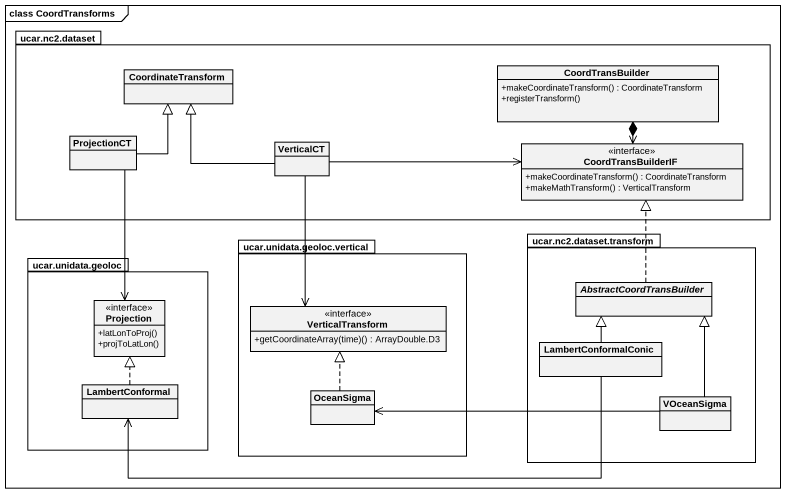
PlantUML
@startuml
mainframe class CoordTransforms
hide circle
hide empty members
skinparam classAttributeIconSize 0
package "ucar.nc2.dataset" as ucar_nc2_dataset {
  class CoordinateTransform
  class CoordTransBuilder {
    +makeCoordinateTransform() : CoordinateTransform
    +registerTransform()
  }
  class ProjectionCT
  class VerticalCT
  interface CoordTransBuilderIF {
    +makeCoordinateTransform() : CoordinateTransform
    +makeMathTransform() : VerticalTransform
  }
}
package "ucar.unidata.geoloc.vertical" as ucar_unidata_geoloc_vertical {
  interface VerticalTransform {
    +getCoordinateArray(time)() : ArrayDouble.D3
  }
  class OceanSigma
}
package "ucar.nc2.dataset.transform" as ucar_nc2_dataset_transform {
  abstract class AbstractCoordTransBuilder
  class LambertConformalConic
  class VOceanSigma
}
package "ucar.unidata.geoloc" as ucar_unidata_geoloc {
  interface Projection {
    +latLonToProj()
    +projToLatLon()
  }
  class LambertConformal
}
CoordTransBuilder *--> CoordTransBuilderIF
ProjectionCT -up-|> CoordinateTransform
ProjectionCT --> Projection
VerticalCT -left-|> CoordinateTransform
VerticalCT -right-> CoordTransBuilderIF
VerticalCT --> VerticalTransform
AbstractCoordTransBuilder .up.|> CoordTransBuilderIF
LambertConformalConic -up-|> AbstractCoordTransBuilder
LambertConformalConic -left-> LambertConformal
LambertConformal .up.|> Projection
OceanSigma .up.|> VerticalTransform
VOceanSigma -up-|> AbstractCoordTransBuilder
VOceanSigma -left-> OceanSigma
@enduml
